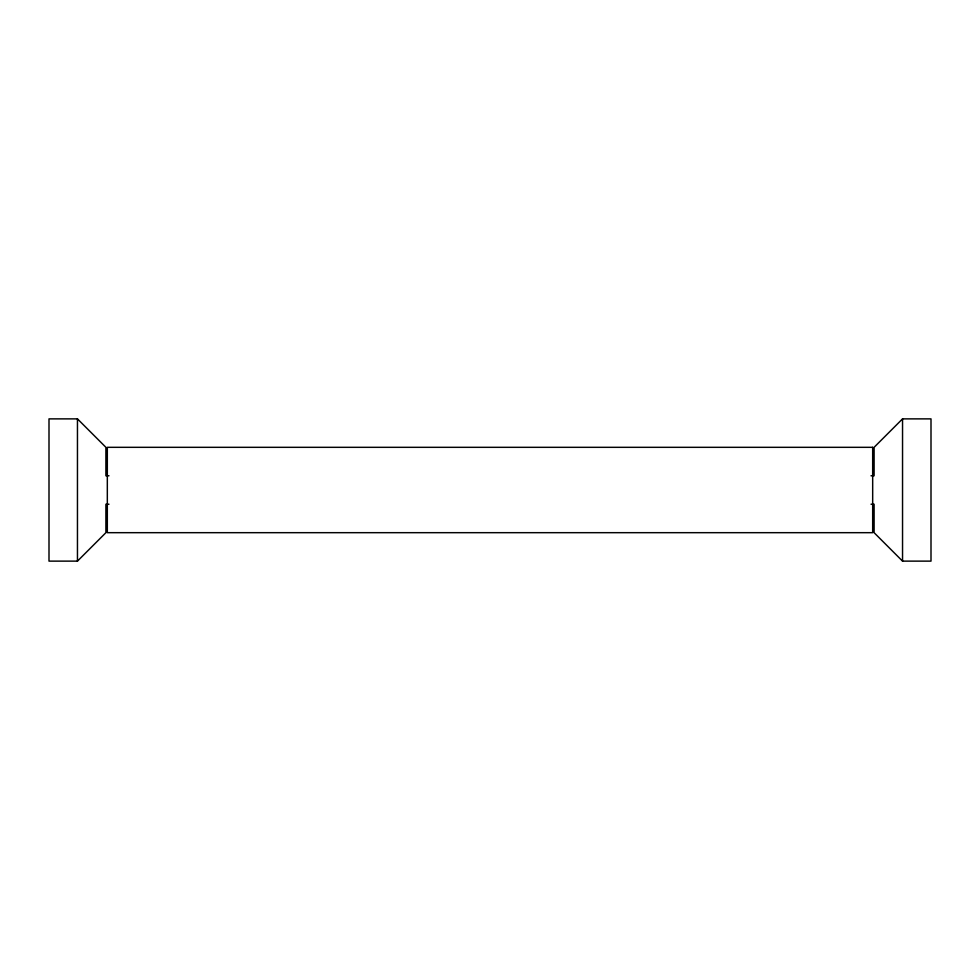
<?xml version="1.0" encoding="UTF-8"?>
<svg xmlns="http://www.w3.org/2000/svg" width="980" height="980" viewBox="0 0 980 980"><rect width="100%" height="100%" fill="white"/><g stroke="black" fill="none" stroke-linecap="round" stroke-linejoin="round"><path stroke-width="1.47" d="M108.964 475.778L105.901 475.778L105.901 447.321L77.457 418.877L49 418.877L49 561.124L77.457 561.124L105.901 532.679L105.901 504.222L108.964 504.222M871.036 504.222L874.099 504.222L874.099 532.679L902.543 561.124L931 561.124L931 418.877L902.543 418.877L874.099 447.321L874.099 475.778L871.036 475.778M902.543 418.877L902.543 561.124M77.457 418.877L77.457 561.124M872.678 447.321L107.322 447.321L107.322 532.679L872.678 532.679L872.678 447.321"/></g></svg>
